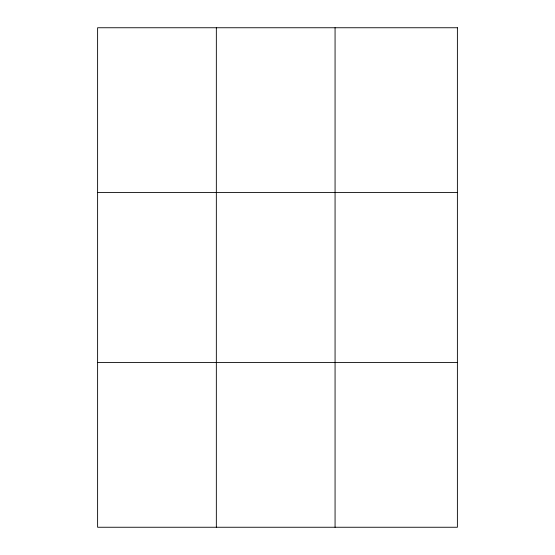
<?xml version="1.0" encoding="UTF-8"?>
<svg xmlns="http://www.w3.org/2000/svg" width="555" height="555" viewBox="0 0 555 555"><rect width="100%" height="100%" fill="white"/><g stroke="black" fill="none" stroke-linecap="round" stroke-linejoin="round"><path stroke-width="0.83" d="M216.339 527.25L216.339 27.75M335.067 527.25L335.067 27.75M97.611 192.585L457.389 192.585M97.611 362.415L457.389 362.415M457.389 27.75L457.389 527.25L97.611 527.25L97.611 27.75L457.389 27.75"/></g></svg>
